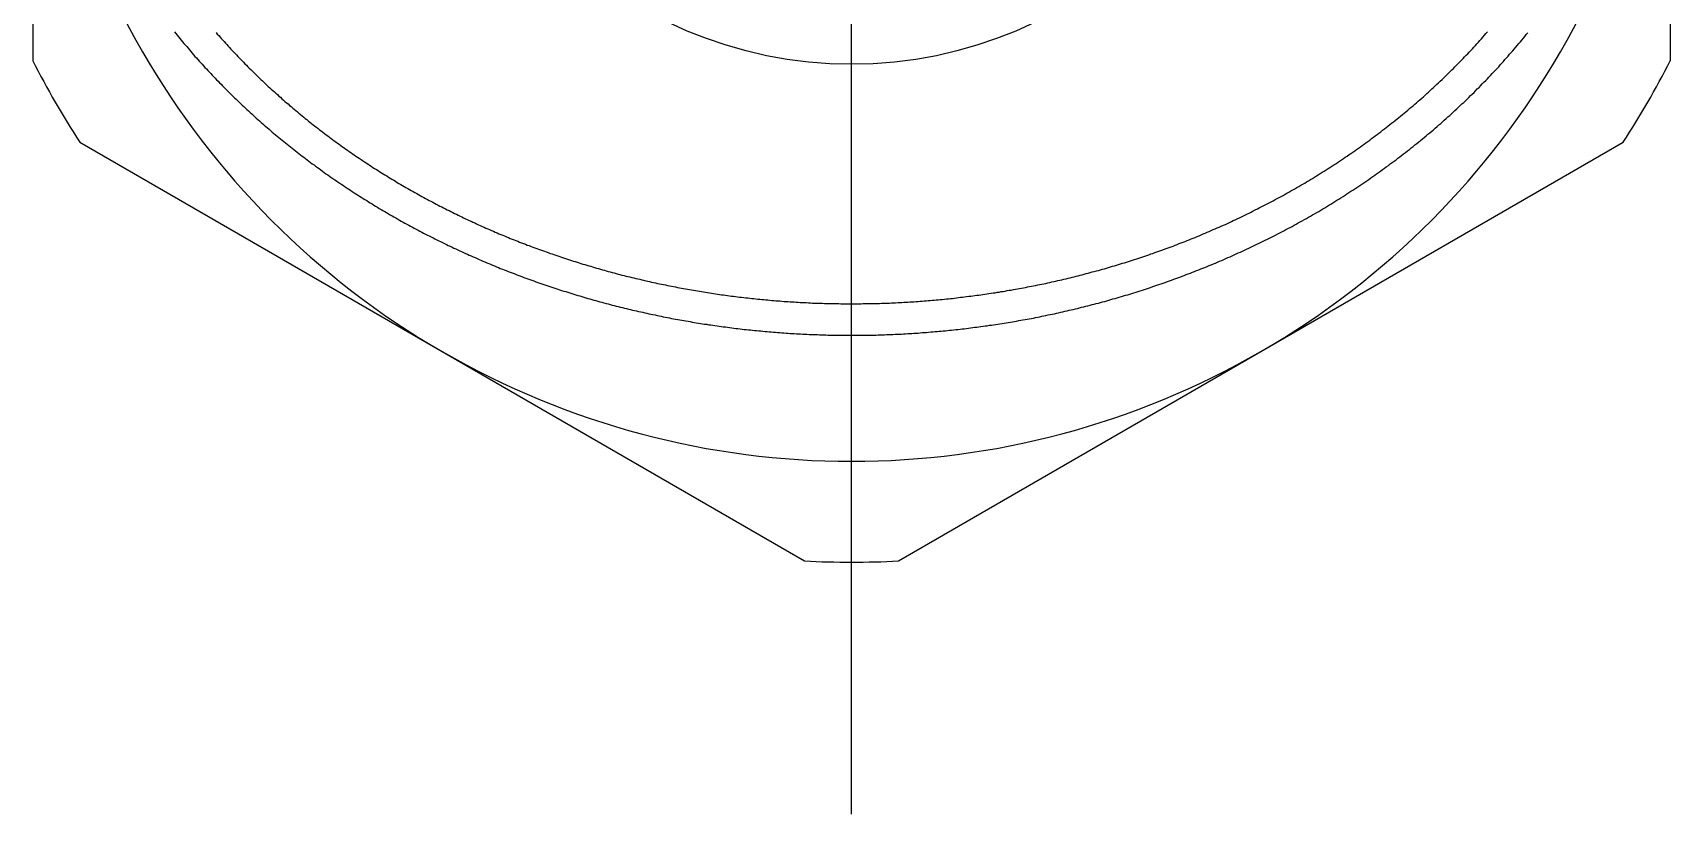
# Model space of a CAD drawing. Extents: x -66.3 to 8.5, y -33.9 to 9.3.
# Drawn here: x -6.5 to 6.5, y -9.3 to -3.1 of the extents above; entities that cross this region are included whole.
import ezdxf

# ---------------------------------------------------------------- set-up
doc = ezdxf.new("R2010")
doc.units = 0
doc.linetypes.add('CENTER', pattern=[50.8, 31.75, -6.35, 6.35, -6.35])
doc.layers.get('0').update_dxf_attribs({"linetype": 'CONTINUOUS'})
doc.layers.add('CENTER', color=1, linetype='CENTER')

msp = doc.modelspace()

# ---------------------------------------------------------------- linework, layer by layer
at = {"color": 7, "linetype": 'CONTINUOUS'}
for p, q in [((-6.5, 0), (-6.5, -3.323)), ((6.5, 0), (6.5, -3.323)), ((-6.127, -3.968), (-3.25, -5.629)), ((3.25, -5.629), (6.127, -3.968)), ((-3.25, -5.629), (-0.373, -7.29)), ((0.373, -7.29), (3.25, -5.629))]:
    msp.add_line(p, q, dxfattribs=at)
at = {"color": 7}
for points in [[(-5.375, -3.093, 0), (-5.364, -3.106, 0), (-5.353, -3.119, 0), (-5.343, -3.133, 0), (-5.332, -3.146, 0), (-5.321, -3.159, 0), (-5.31, -3.172, 0), (-5.3, -3.185, 0), (-5.289, -3.197, 0), (-5.278, -3.21, 0), (-5.267, -3.223, 0), (-5.256, -3.236, 0), (-5.245, -3.249, 0), (-5.234, -3.262, 0), (-5.223, -3.274, 0), (-5.212, -3.287, 0), (-5.2, -3.3, 0), (-5.189, -3.312, 0), (-5.178, -3.325, 0), (-5.167, -3.337, 0), (-5.155, -3.35, 0), (-5.144, -3.362, 0), (-5.133, -3.375, 0), (-5.121, -3.387, 0), (-5.11, -3.4, 0), (-5.098, -3.412, 0), (-5.087, -3.424, 0), (-5.075, -3.436, 0), (-5.063, -3.449, 0), (-5.052, -3.461, 0), (-5.04, -3.473, 0), (-5.028, -3.485, 0), (-5.017, -3.497, 0), (-5.005, -3.509, 0), (-4.993, -3.521, 0), (-4.981, -3.533, 0), (-4.969, -3.545, 0), (-4.957, -3.557, 0), (-4.946, -3.569, 0), (-4.934, -3.581, 0), (-4.922, -3.593, 0), (-4.909, -3.605, 0), (-4.897, -3.616, 0), (-4.885, -3.628, 0), (-4.873, -3.64, 0), (-4.861, -3.651, 0), (-4.849, -3.663, 0), (-4.837, -3.675, 0), (-4.824, -3.686, 0), (-4.812, -3.698, 0), (-4.8, -3.709, 0), (-4.787, -3.72, 0), (-4.775, -3.732, 0), (-4.762, -3.743, 0), (-4.75, -3.755, 0), (-4.737, -3.766, 0), (-4.725, -3.777, 0), (-4.712, -3.788, 0), (-4.7, -3.799, 0), (-4.687, -3.811, 0), (-4.674, -3.822, 0), (-4.662, -3.833, 0), (-4.649, -3.844, 0), (-4.636, -3.855, 0), (-4.623, -3.866, 0), (-4.611, -3.877, 0), (-4.598, -3.888, 0), (-4.585, -3.899, 0), (-4.572, -3.909, 0), (-4.559, -3.92, 0), (-4.546, -3.931, 0), (-4.533, -3.942, 0), (-4.52, -3.952, 0), (-4.507, -3.963, 0), (-4.494, -3.974, 0), (-4.481, -3.984, 0), (-4.468, -3.995, 0), (-4.455, -4.005, 0), (-4.441, -4.016, 0), (-4.428, -4.026, 0), (-4.415, -4.037, 0), (-4.402, -4.047, 0), (-4.388, -4.057, 0), (-4.375, -4.068, 0), (-4.362, -4.078, 0), (-4.348, -4.088, 0), (-4.335, -4.098, 0), (-4.322, -4.108, 0), (-4.308, -4.119, 0), (-4.295, -4.129, 0), (-4.281, -4.139, 0), (-4.267, -4.149, 0), (-4.254, -4.159, 0), (-4.24, -4.169, 0), (-4.227, -4.178, 0), (-4.213, -4.188, 0), (-4.199, -4.198, 0), (-4.186, -4.208, 0), (-4.172, -4.218, 0), (-4.158, -4.227, 0), (-4.144, -4.237, 0), (-4.131, -4.247, 0), (-4.117, -4.256, 0), (-4.103, -4.266, 0), (-4.089, -4.275, 0), (-4.075, -4.285, 0), (-4.061, -4.294, 0), (-4.047, -4.304, 0), (-4.033, -4.313, 0), (-4.019, -4.322, 0), (-4.005, -4.332, 0), (-3.991, -4.341, 0), (-3.977, -4.35, 0), (-3.963, -4.359, 0), (-3.949, -4.369, 0), (-3.935, -4.378, 0), (-3.921, -4.387, 0), (-3.906, -4.396, 0), (-3.892, -4.405, 0), (-3.878, -4.414, 0), (-3.864, -4.423, 0), (-3.849, -4.432, 0), (-3.835, -4.441, 0), (-3.821, -4.449, 0), (-3.806, -4.458, 0), (-3.792, -4.467, 0), (-3.778, -4.476, 0), (-3.763, -4.484, 0), (-3.749, -4.493, 0), (-3.734, -4.502, 0), (-3.72, -4.51, 0), (-3.705, -4.519, 0), (-3.691, -4.527, 0), (-3.676, -4.536, 0), (-3.662, -4.544, 0), (-3.647, -4.553, 0), (-3.633, -4.561, 0), (-3.618, -4.569, 0), (-3.603, -4.577, 0), (-3.589, -4.586, 0), (-3.574, -4.594, 0), (-3.559, -4.602, 0), (-3.545, -4.61, 0), (-3.53, -4.618, 0), (-3.515, -4.626, 0), (-3.5, -4.634, 0), (-3.486, -4.642, 0), (-3.471, -4.65, 0), (-3.456, -4.658, 0), (-3.441, -4.666, 0), (-3.426, -4.674, 0), (-3.411, -4.682, 0), (-3.397, -4.689, 0), (-3.382, -4.697, 0), (-3.367, -4.705, 0), (-3.352, -4.712, 0), (-3.337, -4.72, 0), (-3.322, -4.728, 0), (-3.307, -4.735, 0), (-3.292, -4.743, 0), (-3.277, -4.75, 0), (-3.262, -4.757, 0), (-3.247, -4.765, 0), (-3.232, -4.772, 0), (-3.216, -4.779, 0), (-3.201, -4.787, 0), (-3.186, -4.794, 0), (-3.171, -4.801, 0), (-3.156, -4.808, 0), (-3.141, -4.815, 0), (-3.126, -4.822, 0), (-3.11, -4.829, 0), (-3.095, -4.836, 0), (-3.08, -4.843, 0), (-3.065, -4.85, 0), (-3.049, -4.857, 0), (-3.034, -4.864, 0), (-3.019, -4.871, 0), (-3.003, -4.878, 0), (-2.988, -4.884, 0), (-2.973, -4.891, 0), (-2.957, -4.898, 0), (-2.942, -4.904, 0), (-2.927, -4.911, 0), (-2.911, -4.917, 0), (-2.896, -4.924, 0), (-2.88, -4.93, 0), (-2.865, -4.937, 0), (-2.85, -4.943, 0), (-2.834, -4.95, 0), (-2.819, -4.956, 0), (-2.803, -4.962, 0), (-2.788, -4.969, 0), (-2.772, -4.975, 0), (-2.757, -4.981, 0), (-2.741, -4.987, 0), (-2.725, -4.993, 0), (-2.71, -4.999, 0), (-2.694, -5.005, 0), (-2.679, -5.011, 0), (-2.663, -5.017, 0), (-2.648, -5.023, 0), (-2.632, -5.029, 0), (-2.616, -5.035, 0), (-2.601, -5.041, 0), (-2.585, -5.046, 0), (-2.569, -5.052, 0), (-2.554, -5.058, 0), (-2.538, -5.064, 0), (-2.522, -5.069, 0), (-2.506, -5.075, 0), (-2.491, -5.08, 0), (-2.475, -5.086, 0), (-2.459, -5.091, 0), (-2.443, -5.097, 0), (-2.427, -5.102, 0), (-2.412, -5.107, 0), (-2.396, -5.113, 0), (-2.38, -5.118, 0), (-2.364, -5.123, 0), (-2.348, -5.129, 0), (-2.332, -5.134, 0), (-2.317, -5.139, 0), (-2.301, -5.144, 0), (-2.285, -5.149, 0), (-2.269, -5.154, 0), (-2.253, -5.159, 0), (-2.237, -5.164, 0), (-2.221, -5.169, 0), (-2.205, -5.174, 0), (-2.189, -5.179, 0), (-2.173, -5.184, 0), (-2.157, -5.188, 0), (-2.141, -5.193, 0), (-2.125, -5.198, 0), (-2.109, -5.202, 0), (-2.093, -5.207, 0), (-2.077, -5.212, 0), (-2.061, -5.216, 0), (-2.045, -5.221, 0), (-2.029, -5.225, 0), (-2.013, -5.23, 0), (-1.997, -5.234, 0), (-1.981, -5.238, 0), (-1.965, -5.243, 0), (-1.949, -5.247, 0), (-1.932, -5.251, 0), (-1.916, -5.256, 0), (-1.9, -5.26, 0), (-1.884, -5.264, 0), (-1.868, -5.268, 0), (-1.852, -5.272, 0), (-1.836, -5.276, 0), (-1.819, -5.28, 0), (-1.803, -5.284, 0), (-1.787, -5.288, 0), (-1.771, -5.292, 0), (-1.755, -5.296, 0), (-1.738, -5.3, 0), (-1.722, -5.303, 0), (-1.706, -5.307, 0), (-1.69, -5.311, 0), (-1.673, -5.315, 0), (-1.657, -5.318, 0), (-1.641, -5.322, 0), (-1.625, -5.325, 0), (-1.608, -5.329, 0), (-1.592, -5.332, 0), (-1.576, -5.336, 0), (-1.559, -5.339, 0), (-1.543, -5.343, 0), (-1.527, -5.346, 0), (-1.51, -5.349, 0), (-1.494, -5.353, 0), (-1.478, -5.356, 0), (-1.461, -5.359, 0), (-1.445, -5.362, 0), (-1.429, -5.366, 0), (-1.412, -5.369, 0), (-1.396, -5.372, 0), (-1.38, -5.375, 0), (-1.363, -5.378, 0), (-1.347, -5.381, 0), (-1.33, -5.384, 0), (-1.314, -5.386, 0), (-1.297, -5.389, 0), (-1.281, -5.392, 0), (-1.265, -5.395, 0), (-1.248, -5.398, 0), (-1.232, -5.4, 0), (-1.215, -5.403, 0), (-1.199, -5.406, 0), (-1.182, -5.408, 0), (-1.166, -5.411, 0), (-1.149, -5.413, 0), (-1.133, -5.416, 0), (-1.117, -5.418, 0), (-1.1, -5.421, 0), (-1.084, -5.423, 0), (-1.067, -5.425, 0), (-1.051, -5.428, 0), (-1.034, -5.43, 0), (-1.018, -5.432, 0), (-1.001, -5.434, 0), (-0.984, -5.437, 0), (-0.968, -5.439, 0), (-0.951, -5.441, 0), (-0.935, -5.443, 0), (-0.918, -5.445, 0), (-0.902, -5.447, 0), (-0.885, -5.449, 0), (-0.869, -5.451, 0), (-0.852, -5.453, 0), (-0.836, -5.454, 0), (-0.819, -5.456, 0), (-0.802, -5.458, 0), (-0.786, -5.46, 0), (-0.769, -5.461, 0), (-0.753, -5.463, 0), (-0.736, -5.465, 0), (-0.72, -5.466, 0), (-0.703, -5.468, 0), (-0.686, -5.469, 0), (-0.67, -5.471, 0), (-0.653, -5.472, 0), (-0.637, -5.474, 0), (-0.62, -5.475, 0), (-0.603, -5.476, 0), (-0.587, -5.478, 0), (-0.57, -5.479, 0), (-0.554, -5.48, 0), (-0.537, -5.481, 0), (-0.52, -5.482, 0), (-0.504, -5.483, 0), (-0.487, -5.485, 0), (-0.47, -5.486, 0), (-0.454, -5.487, 0), (-0.437, -5.488, 0), (-0.421, -5.488, 0), (-0.404, -5.489, 0), (-0.387, -5.49, 0), (-0.371, -5.491, 0), (-0.354, -5.492, 0), (-0.337, -5.493, 0), (-0.321, -5.493, 0), (-0.304, -5.494, 0), (-0.287, -5.495, 0), (-0.271, -5.495, 0), (-0.254, -5.496, 0), (-0.237, -5.496, 0), (-0.221, -5.497, 0), (-0.204, -5.497, 0), (-0.188, -5.498, 0), (-0.171, -5.498, 0), (-0.154, -5.498, 0), (-0.138, -5.499, 0), (-0.121, -5.499, 0), (-0.104, -5.499, 0), (-0.088, -5.5, 0), (-0.071, -5.5, 0), (-0.054, -5.5, 0), (-0.038, -5.5, 0), (-0.021, -5.5, 0), (-0.004, -5.5, 0), (0.012, -5.5, 0), (0.029, -5.5, 0), (0.046, -5.5, 0), (0.062, -5.5, 0), (0.079, -5.5, 0), (0.096, -5.499, 0), (0.112, -5.499, 0), (0.129, -5.499, 0), (0.146, -5.499, 0), (0.162, -5.498, 0), (0.179, -5.498, 0), (0.196, -5.498, 0), (0.212, -5.497, 0), (0.229, -5.497, 0), (0.246, -5.496, 0), (0.262, -5.496, 0), (0.279, -5.495, 0), (0.296, -5.494, 0), (0.312, -5.494, 0), (0.329, -5.493, 0), (0.346, -5.492, 0), (0.362, -5.492, 0), (0.379, -5.491, 0), (0.396, -5.49, 0), (0.412, -5.489, 0), (0.429, -5.488, 0), (0.446, -5.487, 0), (0.462, -5.486, 0), (0.479, -5.485, 0), (0.496, -5.484, 0), (0.512, -5.483, 0), (0.529, -5.482, 0), (0.545, -5.481, 0), (0.562, -5.479, 0), (0.579, -5.478, 0), (0.595, -5.477, 0), (0.612, -5.476, 0), (0.629, -5.474, 0), (0.645, -5.473, 0), (0.662, -5.471, 0), (0.679, -5.47, 0), (0.695, -5.468, 0), (0.712, -5.467, 0), (0.729, -5.465, 0), (0.745, -5.464, 0), (0.762, -5.462, 0), (0.779, -5.46, 0), (0.795, -5.459, 0), (0.812, -5.457, 0), (0.829, -5.455, 0), (0.845, -5.453, 0), (0.862, -5.451, 0), (0.879, -5.45, 0), (0.895, -5.448, 0), (0.912, -5.446, 0), (0.929, -5.444, 0), (0.945, -5.442, 0), (0.962, -5.439, 0), (0.979, -5.437, 0), (0.995, -5.435, 0), (1.012, -5.433, 0), (1.028, -5.431, 0), (1.045, -5.428, 0), (1.062, -5.426, 0), (1.078, -5.424, 0), (1.095, -5.421, 0), (1.112, -5.419, 0), (1.128, -5.417, 0), (1.145, -5.414, 0), (1.162, -5.411, 0), (1.178, -5.409, 0), (1.195, -5.406, 0), (1.212, -5.404, 0), (1.228, -5.401, 0), (1.245, -5.398, 0), (1.262, -5.395, 0), (1.278, -5.393, 0), (1.295, -5.39, 0), (1.311, -5.387, 0), (1.328, -5.384, 0), (1.345, -5.381, 0), (1.361, -5.378, 0), (1.378, -5.375, 0), (1.395, -5.372, 0), (1.411, -5.369, 0), (1.428, -5.366, 0), (1.445, -5.363, 0), (1.461, -5.359, 0), (1.478, -5.356, 0), (1.494, -5.353, 0), (1.511, -5.349, 0), (1.528, -5.346, 0), (1.544, -5.343, 0), (1.561, -5.339, 0), (1.578, -5.336, 0), (1.594, -5.332, 0), (1.611, -5.329, 0), (1.627, -5.325, 0), (1.644, -5.321, 0), (1.661, -5.318, 0), (1.677, -5.314, 0), (1.694, -5.31, 0), (1.711, -5.306, 0), (1.727, -5.302, 0), (1.744, -5.299, 0), (1.761, -5.295, 0), (1.777, -5.291, 0), (1.794, -5.287, 0), (1.81, -5.283, 0), (1.827, -5.278, 0), (1.844, -5.274, 0), (1.86, -5.27, 0), (1.877, -5.266, 0), (1.894, -5.262, 0), (1.91, -5.257, 0), (1.927, -5.253, 0), (1.943, -5.249, 0), (1.96, -5.244, 0), (1.977, -5.24, 0), (1.993, -5.235, 0), (2.01, -5.231, 0), (2.026, -5.226, 0), (2.043, -5.221, 0), (2.06, -5.217, 0), (2.076, -5.212, 0), (2.093, -5.207, 0), (2.109, -5.202, 0), (2.126, -5.198, 0), (2.143, -5.193, 0), (2.159, -5.188, 0), (2.176, -5.183, 0), (2.193, -5.178, 0), (2.209, -5.173, 0), (2.226, -5.168, 0), (2.242, -5.162, 0), (2.259, -5.157, 0), (2.276, -5.152, 0), (2.292, -5.147, 0), (2.309, -5.141, 0), (2.325, -5.136, 0), (2.342, -5.131, 0), (2.359, -5.125, 0), (2.375, -5.12, 0), (2.392, -5.114, 0), (2.408, -5.109, 0), (2.425, -5.103, 0), (2.441, -5.097, 0), (2.458, -5.092, 0), (2.475, -5.086, 0), (2.491, -5.08, 0), (2.508, -5.074, 0), (2.524, -5.068, 0), (2.541, -5.062, 0), (2.558, -5.056, 0), (2.574, -5.05, 0), (2.591, -5.044, 0), (2.607, -5.038, 0), (2.624, -5.032, 0), (2.641, -5.026, 0), (2.657, -5.019, 0), (2.674, -5.013, 0), (2.69, -5.007, 0), (2.707, -5, 0), (2.724, -4.994, 0), (2.74, -4.987, 0), (2.757, -4.981, 0), (2.773, -4.974, 0), (2.79, -4.968, 0), (2.806, -4.961, 0), (2.823, -4.954, 0), (2.84, -4.947, 0), (2.856, -4.941, 0), (2.873, -4.934, 0), (2.889, -4.927, 0), (2.906, -4.92, 0), (2.922, -4.913, 0), (2.939, -4.906, 0), (2.955, -4.899, 0), (2.972, -4.891, 0), (2.989, -4.884, 0), (3.005, -4.877, 0), (3.022, -4.87, 0), (3.038, -4.862, 0), (3.055, -4.855, 0), (3.071, -4.847, 0), (3.088, -4.84, 0), (3.104, -4.832, 0), (3.121, -4.825, 0), (3.137, -4.817, 0), (3.154, -4.809, 0), (3.17, -4.802, 0), (3.187, -4.794, 0), (3.203, -4.786, 0), (3.219, -4.778, 0), (3.236, -4.77, 0), (3.252, -4.762, 0), (3.269, -4.754, 0), (3.285, -4.746, 0), (3.302, -4.738, 0), (3.318, -4.729, 0), (3.334, -4.721, 0), (3.351, -4.713, 0), (3.367, -4.705, 0), (3.384, -4.696, 0), (3.4, -4.688, 0), (3.416, -4.679, 0), (3.433, -4.671, 0), (3.449, -4.662, 0), (3.465, -4.653, 0), (3.482, -4.644, 0), (3.498, -4.636, 0), (3.514, -4.627, 0), (3.531, -4.618, 0), (3.547, -4.609, 0), (3.563, -4.6, 0), (3.579, -4.591, 0), (3.596, -4.582, 0), (3.612, -4.573, 0), (3.628, -4.564, 0), (3.644, -4.554, 0), (3.66, -4.545, 0), (3.677, -4.536, 0), (3.693, -4.526, 0), (3.709, -4.517, 0), (3.725, -4.507, 0), (3.741, -4.498, 0), (3.757, -4.488, 0), (3.773, -4.478, 0), (3.79, -4.469, 0), (3.806, -4.459, 0), (3.822, -4.449, 0), (3.838, -4.439, 0), (3.854, -4.429, 0), (3.87, -4.419, 0), (3.886, -4.409, 0), (3.902, -4.399, 0), (3.918, -4.389, 0), (3.933, -4.379, 0), (3.949, -4.368, 0), (3.965, -4.358, 0), (3.981, -4.348, 0), (3.997, -4.337, 0), (4.013, -4.327, 0), (4.028, -4.316, 0), (4.044, -4.306, 0), (4.06, -4.295, 0), (4.076, -4.284, 0), (4.091, -4.274, 0), (4.107, -4.263, 0), (4.123, -4.252, 0), (4.138, -4.241, 0), (4.154, -4.23, 0), (4.169, -4.219, 0), (4.185, -4.208, 0), (4.2, -4.197, 0), (4.216, -4.186, 0), (4.231, -4.175, 0), (4.246, -4.164, 0), (4.262, -4.153, 0), (4.277, -4.141, 0), (4.292, -4.13, 0), (4.308, -4.119, 0), (4.323, -4.107, 0), (4.338, -4.096, 0), (4.353, -4.084, 0), (4.368, -4.072, 0), (4.383, -4.061, 0), (4.399, -4.049, 0), (4.414, -4.037, 0), (4.429, -4.026, 0), (4.444, -4.014, 0), (4.458, -4.002, 0), (4.473, -3.99, 0), (4.488, -3.978, 0), (4.503, -3.966, 0), (4.518, -3.954, 0), (4.532, -3.942, 0), (4.547, -3.93, 0), (4.562, -3.918, 0), (4.576, -3.905, 0), (4.591, -3.893, 0), (4.606, -3.881, 0), (4.62, -3.869, 0), (4.635, -3.856, 0), (4.649, -3.844, 0), (4.663, -3.831, 0), (4.678, -3.819, 0), (4.692, -3.806, 0), (4.706, -3.794, 0), (4.72, -3.781, 0), (4.735, -3.768, 0), (4.749, -3.756, 0), (4.763, -3.743, 0), (4.777, -3.73, 0), (4.791, -3.717, 0), (4.805, -3.704, 0), (4.819, -3.691, 0), (4.833, -3.678, 0), (4.846, -3.665, 0), (4.86, -3.652, 0), (4.874, -3.639, 0), (4.887, -3.626, 0), (4.901, -3.613, 0), (4.915, -3.599, 0), (4.928, -3.586, 0), (4.942, -3.573, 0), (4.955, -3.56, 0), (4.968, -3.546, 0), (4.982, -3.533, 0), (4.995, -3.519, 0), (5.008, -3.506, 0), (5.021, -3.492, 0), (5.035, -3.479, 0), (5.048, -3.465, 0), (5.061, -3.452, 0), (5.074, -3.438, 0), (5.087, -3.424, 0), (5.099, -3.41, 0), (5.112, -3.397, 0), (5.125, -3.383, 0), (5.138, -3.369, 0), (5.15, -3.355, 0), (5.163, -3.341, 0), (5.175, -3.327, 0), (5.188, -3.313, 0), (5.2, -3.299, 0), (5.213, -3.285, 0), (5.225, -3.271, 0), (5.237, -3.257, 0), (5.25, -3.243, 0), (5.262, -3.229, 0), (5.274, -3.215, 0), (5.286, -3.2, 0), (5.298, -3.186, 0), (5.31, -3.172, 0), (5.322, -3.158, 0), (5.334, -3.143, 0), (5.346, -3.129, 0), (5.357, -3.114, 0), (5.369, -3.1, 0)], [(-5.045, -3.097, 0), (-5.035, -3.11, 0), (-5.024, -3.122, 0), (-5.013, -3.134, 0), (-5.003, -3.146, 0), (-4.992, -3.158, 0), (-4.981, -3.17, 0), (-4.97, -3.182, 0), (-4.959, -3.194, 0), (-4.948, -3.206, 0), (-4.937, -3.218, 0), (-4.927, -3.229, 0), (-4.916, -3.241, 0), (-4.904, -3.253, 0), (-4.893, -3.265, 0), (-4.882, -3.276, 0), (-4.871, -3.288, 0), (-4.86, -3.3, 0), (-4.849, -3.311, 0), (-4.838, -3.323, 0), (-4.826, -3.334, 0), (-4.815, -3.346, 0), (-4.804, -3.357, 0), (-4.792, -3.369, 0), (-4.781, -3.38, 0), (-4.769, -3.392, 0), (-4.758, -3.403, 0), (-4.746, -3.414, 0), (-4.735, -3.426, 0), (-4.723, -3.437, 0), (-4.712, -3.448, 0), (-4.7, -3.459, 0), (-4.688, -3.47, 0), (-4.677, -3.481, 0), (-4.665, -3.493, 0), (-4.653, -3.504, 0), (-4.641, -3.515, 0), (-4.63, -3.526, 0), (-4.618, -3.537, 0), (-4.606, -3.548, 0), (-4.594, -3.558, 0), (-4.582, -3.569, 0), (-4.57, -3.58, 0), (-4.558, -3.591, 0), (-4.546, -3.602, 0), (-4.534, -3.612, 0), (-4.522, -3.623, 0), (-4.51, -3.634, 0), (-4.498, -3.644, 0), (-4.485, -3.655, 0), (-4.473, -3.665, 0), (-4.461, -3.676, 0), (-4.449, -3.686, 0), (-4.436, -3.697, 0), (-4.424, -3.707, 0), (-4.412, -3.718, 0), (-4.399, -3.728, 0), (-4.387, -3.738, 0), (-4.374, -3.749, 0), (-4.362, -3.759, 0), (-4.349, -3.769, 0), (-4.337, -3.779, 0), (-4.324, -3.789, 0), (-4.312, -3.8, 0), (-4.299, -3.81, 0), (-4.286, -3.82, 0), (-4.274, -3.83, 0), (-4.261, -3.84, 0), (-4.248, -3.85, 0), (-4.235, -3.86, 0), (-4.223, -3.869, 0), (-4.21, -3.879, 0), (-4.197, -3.889, 0), (-4.184, -3.899, 0), (-4.171, -3.909, 0), (-4.158, -3.918, 0), (-4.145, -3.928, 0), (-4.132, -3.938, 0), (-4.119, -3.947, 0), (-4.106, -3.957, 0), (-4.093, -3.966, 0), (-4.08, -3.976, 0), (-4.067, -3.985, 0), (-4.054, -3.995, 0), (-4.041, -4.004, 0), (-4.027, -4.014, 0), (-4.014, -4.023, 0), (-4.001, -4.032, 0), (-3.988, -4.042, 0), (-3.974, -4.051, 0), (-3.961, -4.06, 0), (-3.948, -4.069, 0), (-3.934, -4.078, 0), (-3.921, -4.087, 0), (-3.908, -4.096, 0), (-3.894, -4.105, 0), (-3.881, -4.114, 0), (-3.867, -4.123, 0), (-3.854, -4.132, 0), (-3.84, -4.141, 0), (-3.827, -4.15, 0), (-3.813, -4.159, 0), (-3.799, -4.168, 0), (-3.786, -4.176, 0), (-3.772, -4.185, 0), (-3.758, -4.194, 0), (-3.745, -4.202, 0), (-3.731, -4.211, 0), (-3.717, -4.219, 0), (-3.704, -4.228, 0), (-3.69, -4.236, 0), (-3.676, -4.245, 0), (-3.662, -4.253, 0), (-3.648, -4.262, 0), (-3.634, -4.27, 0), (-3.621, -4.278, 0), (-3.607, -4.287, 0), (-3.593, -4.295, 0), (-3.579, -4.303, 0), (-3.565, -4.311, 0), (-3.551, -4.319, 0), (-3.537, -4.328, 0), (-3.523, -4.336, 0), (-3.509, -4.344, 0), (-3.495, -4.352, 0), (-3.481, -4.36, 0), (-3.467, -4.368, 0), (-3.452, -4.375, 0), (-3.438, -4.383, 0), (-3.424, -4.391, 0), (-3.41, -4.399, 0), (-3.396, -4.407, 0), (-3.381, -4.414, 0), (-3.367, -4.422, 0), (-3.353, -4.43, 0), (-3.339, -4.437, 0), (-3.324, -4.445, 0), (-3.31, -4.452, 0), (-3.296, -4.46, 0), (-3.281, -4.467, 0), (-3.267, -4.475, 0), (-3.253, -4.482, 0), (-3.238, -4.49, 0), (-3.224, -4.497, 0), (-3.209, -4.504, 0), (-3.195, -4.511, 0), (-3.181, -4.519, 0), (-3.166, -4.526, 0), (-3.152, -4.533, 0), (-3.137, -4.54, 0), (-3.122, -4.547, 0), (-3.108, -4.554, 0), (-3.093, -4.561, 0), (-3.079, -4.568, 0), (-3.064, -4.575, 0), (-3.05, -4.582, 0), (-3.035, -4.589, 0), (-3.02, -4.596, 0), (-3.006, -4.602, 0), (-2.991, -4.609, 0), (-2.976, -4.616, 0), (-2.962, -4.623, 0), (-2.947, -4.629, 0), (-2.932, -4.636, 0), (-2.917, -4.642, 0), (-2.903, -4.649, 0), (-2.888, -4.655, 0), (-2.873, -4.662, 0), (-2.858, -4.668, 0), (-2.843, -4.675, 0), (-2.829, -4.681, 0), (-2.814, -4.687, 0), (-2.799, -4.694, 0), (-2.784, -4.7, 0), (-2.769, -4.706, 0), (-2.754, -4.712, 0), (-2.739, -4.718, 0), (-2.724, -4.724, 0), (-2.709, -4.731, 0), (-2.694, -4.737, 0), (-2.679, -4.743, 0), (-2.665, -4.749, 0), (-2.65, -4.754, 0), (-2.635, -4.76, 0), (-2.619, -4.766, 0), (-2.604, -4.772, 0), (-2.589, -4.778, 0), (-2.574, -4.784, 0), (-2.559, -4.789, 0), (-2.544, -4.795, 0), (-2.529, -4.801, 0), (-2.514, -4.806, 0), (-2.499, -4.812, 0), (-2.484, -4.817, 0), (-2.469, -4.823, 0), (-2.453, -4.828, 0), (-2.438, -4.834, 0), (-2.423, -4.839, 0), (-2.408, -4.844, 0), (-2.393, -4.85, 0), (-2.377, -4.855, 0), (-2.362, -4.86, 0), (-2.347, -4.865, 0), (-2.332, -4.871, 0), (-2.316, -4.876, 0), (-2.301, -4.881, 0), (-2.286, -4.886, 0), (-2.27, -4.891, 0), (-2.255, -4.896, 0), (-2.24, -4.901, 0), (-2.224, -4.906, 0), (-2.209, -4.911, 0), (-2.194, -4.916, 0), (-2.178, -4.92, 0), (-2.163, -4.925, 0), (-2.148, -4.93, 0), (-2.132, -4.935, 0), (-2.117, -4.939, 0), (-2.101, -4.944, 0), (-2.086, -4.949, 0), (-2.07, -4.953, 0), (-2.055, -4.958, 0), (-2.04, -4.962, 0), (-2.024, -4.967, 0), (-2.009, -4.971, 0), (-1.993, -4.976, 0), (-1.978, -4.98, 0), (-1.962, -4.984, 0), (-1.947, -4.989, 0), (-1.931, -4.993, 0), (-1.915, -4.997, 0), (-1.9, -5.001, 0), (-1.884, -5.005, 0), (-1.869, -5.01, 0), (-1.853, -5.014, 0), (-1.838, -5.018, 0), (-1.822, -5.022, 0), (-1.806, -5.026, 0), (-1.791, -5.03, 0), (-1.775, -5.034, 0), (-1.759, -5.037, 0), (-1.744, -5.041, 0), (-1.728, -5.045, 0), (-1.713, -5.049, 0), (-1.697, -5.053, 0), (-1.681, -5.056, 0), (-1.665, -5.06, 0), (-1.65, -5.064, 0), (-1.634, -5.067, 0), (-1.618, -5.071, 0), (-1.603, -5.074, 0), (-1.587, -5.078, 0), (-1.571, -5.081, 0), (-1.555, -5.085, 0), (-1.54, -5.088, 0), (-1.524, -5.091, 0), (-1.508, -5.095, 0), (-1.492, -5.098, 0), (-1.477, -5.101, 0), (-1.461, -5.104, 0), (-1.445, -5.108, 0), (-1.429, -5.111, 0), (-1.413, -5.114, 0), (-1.398, -5.117, 0), (-1.382, -5.12, 0), (-1.366, -5.123, 0), (-1.35, -5.126, 0), (-1.334, -5.129, 0), (-1.318, -5.132, 0), (-1.303, -5.135, 0), (-1.287, -5.137, 0), (-1.271, -5.14, 0), (-1.255, -5.143, 0), (-1.239, -5.146, 0), (-1.223, -5.148, 0), (-1.207, -5.151, 0), (-1.191, -5.154, 0), (-1.176, -5.156, 0), (-1.16, -5.159, 0), (-1.144, -5.161, 0), (-1.128, -5.164, 0), (-1.112, -5.166, 0), (-1.096, -5.169, 0), (-1.08, -5.171, 0), (-1.064, -5.173, 0), (-1.048, -5.176, 0), (-1.032, -5.178, 0), (-1.016, -5.18, 0), (-1, -5.182, 0), (-0.984, -5.184, 0), (-0.968, -5.187, 0), (-0.952, -5.189, 0), (-0.936, -5.191, 0), (-0.92, -5.193, 0), (-0.904, -5.195, 0), (-0.888, -5.197, 0), (-0.872, -5.199, 0), (-0.856, -5.2, 0), (-0.84, -5.202, 0), (-0.824, -5.204, 0), (-0.808, -5.206, 0), (-0.792, -5.208, 0), (-0.776, -5.209, 0), (-0.76, -5.211, 0), (-0.744, -5.213, 0), (-0.728, -5.214, 0), (-0.712, -5.216, 0), (-0.696, -5.217, 0), (-0.68, -5.219, 0), (-0.664, -5.22, 0), (-0.648, -5.222, 0), (-0.632, -5.223, 0), (-0.616, -5.224, 0), (-0.6, -5.226, 0), (-0.584, -5.227, 0), (-0.568, -5.228, 0), (-0.552, -5.229, 0), (-0.535, -5.231, 0), (-0.519, -5.232, 0), (-0.503, -5.233, 0), (-0.487, -5.234, 0), (-0.471, -5.235, 0), (-0.455, -5.236, 0), (-0.439, -5.237, 0), (-0.423, -5.238, 0), (-0.407, -5.239, 0), (-0.391, -5.24, 0), (-0.375, -5.241, 0), (-0.359, -5.241, 0), (-0.342, -5.242, 0), (-0.326, -5.243, 0), (-0.31, -5.244, 0), (-0.294, -5.244, 0), (-0.278, -5.245, 0), (-0.262, -5.245, 0), (-0.246, -5.246, 0), (-0.23, -5.246, 0), (-0.214, -5.247, 0), (-0.198, -5.247, 0), (-0.181, -5.248, 0), (-0.165, -5.248, 0), (-0.149, -5.249, 0), (-0.133, -5.249, 0), (-0.117, -5.249, 0), (-0.101, -5.249, 0), (-0.085, -5.25, 0), (-0.069, -5.25, 0), (-0.053, -5.25, 0), (-0.036, -5.25, 0), (-0.02, -5.25, 0), (-0.004, -5.25, 0), (0.012, -5.25, 0), (0.028, -5.25, 0), (0.044, -5.25, 0), (0.06, -5.25, 0), (0.076, -5.25, 0), (0.092, -5.249, 0), (0.109, -5.249, 0), (0.125, -5.249, 0), (0.141, -5.249, 0), (0.157, -5.248, 0), (0.173, -5.248, 0), (0.189, -5.248, 0), (0.205, -5.247, 0), (0.221, -5.247, 0), (0.238, -5.246, 0), (0.254, -5.246, 0), (0.27, -5.245, 0), (0.286, -5.245, 0), (0.302, -5.244, 0), (0.318, -5.243, 0), (0.334, -5.243, 0), (0.35, -5.242, 0), (0.367, -5.241, 0), (0.383, -5.24, 0), (0.399, -5.239, 0), (0.415, -5.238, 0), (0.431, -5.238, 0), (0.447, -5.237, 0), (0.463, -5.236, 0), (0.479, -5.235, 0), (0.495, -5.234, 0), (0.512, -5.232, 0), (0.528, -5.231, 0), (0.544, -5.23, 0), (0.56, -5.229, 0), (0.576, -5.228, 0), (0.592, -5.226, 0), (0.608, -5.225, 0), (0.624, -5.224, 0), (0.641, -5.222, 0), (0.657, -5.221, 0), (0.673, -5.219, 0), (0.689, -5.218, 0), (0.705, -5.216, 0), (0.721, -5.215, 0), (0.737, -5.213, 0), (0.753, -5.212, 0), (0.769, -5.21, 0), (0.786, -5.208, 0), (0.802, -5.207, 0), (0.818, -5.205, 0), (0.834, -5.203, 0), (0.85, -5.201, 0), (0.866, -5.199, 0), (0.882, -5.197, 0), (0.898, -5.195, 0), (0.914, -5.193, 0), (0.931, -5.191, 0), (0.947, -5.189, 0), (0.963, -5.187, 0), (0.979, -5.185, 0), (0.995, -5.183, 0), (1.011, -5.181, 0), (1.027, -5.179, 0), (1.043, -5.176, 0), (1.059, -5.174, 0), (1.075, -5.172, 0), (1.091, -5.169, 0), (1.108, -5.167, 0), (1.124, -5.164, 0), (1.14, -5.162, 0), (1.156, -5.159, 0), (1.172, -5.157, 0), (1.188, -5.154, 0), (1.204, -5.152, 0), (1.22, -5.149, 0), (1.236, -5.146, 0), (1.252, -5.143, 0), (1.268, -5.141, 0), (1.285, -5.138, 0), (1.301, -5.135, 0), (1.317, -5.132, 0), (1.333, -5.129, 0), (1.349, -5.126, 0), (1.365, -5.123, 0), (1.381, -5.12, 0), (1.397, -5.117, 0), (1.413, -5.114, 0), (1.429, -5.111, 0), (1.445, -5.108, 0), (1.462, -5.104, 0), (1.478, -5.101, 0), (1.494, -5.098, 0), (1.51, -5.094, 0), (1.526, -5.091, 0), (1.542, -5.088, 0), (1.558, -5.084, 0), (1.574, -5.081, 0), (1.59, -5.077, 0), (1.606, -5.074, 0), (1.622, -5.07, 0), (1.638, -5.066, 0), (1.654, -5.063, 0), (1.67, -5.059, 0), (1.687, -5.055, 0), (1.703, -5.051, 0), (1.719, -5.048, 0), (1.735, -5.044, 0), (1.751, -5.04, 0), (1.767, -5.036, 0), (1.783, -5.032, 0), (1.799, -5.028, 0), (1.815, -5.024, 0), (1.831, -5.02, 0), (1.847, -5.015, 0), (1.863, -5.011, 0), (1.879, -5.007, 0), (1.895, -5.003, 0), (1.911, -4.998, 0), (1.927, -4.994, 0), (1.944, -4.99, 0), (1.96, -4.985, 0), (1.976, -4.981, 0), (1.992, -4.976, 0), (2.008, -4.972, 0), (2.024, -4.967, 0), (2.04, -4.962, 0), (2.056, -4.958, 0), (2.072, -4.953, 0), (2.088, -4.948, 0), (2.104, -4.943, 0), (2.12, -4.938, 0), (2.136, -4.934, 0), (2.152, -4.929, 0), (2.168, -4.924, 0), (2.184, -4.919, 0), (2.2, -4.914, 0), (2.216, -4.909, 0), (2.232, -4.903, 0), (2.248, -4.898, 0), (2.264, -4.893, 0), (2.28, -4.888, 0), (2.296, -4.882, 0), (2.312, -4.877, 0), (2.328, -4.872, 0), (2.344, -4.866, 0), (2.36, -4.861, 0), (2.376, -4.855, 0), (2.392, -4.85, 0), (2.408, -4.844, 0), (2.424, -4.838, 0), (2.44, -4.833, 0), (2.456, -4.827, 0), (2.472, -4.821, 0), (2.489, -4.815, 0), (2.505, -4.81, 0), (2.521, -4.804, 0), (2.537, -4.798, 0), (2.553, -4.792, 0), (2.569, -4.786, 0), (2.585, -4.78, 0), (2.601, -4.773, 0), (2.617, -4.767, 0), (2.633, -4.761, 0), (2.649, -4.755, 0), (2.665, -4.748, 0), (2.681, -4.742, 0), (2.697, -4.736, 0), (2.713, -4.729, 0), (2.729, -4.723, 0), (2.745, -4.716, 0), (2.761, -4.71, 0), (2.776, -4.703, 0), (2.792, -4.696, 0), (2.808, -4.69, 0), (2.824, -4.683, 0), (2.84, -4.676, 0), (2.856, -4.669, 0), (2.872, -4.662, 0), (2.888, -4.655, 0), (2.904, -4.648, 0), (2.92, -4.641, 0), (2.936, -4.634, 0), (2.952, -4.627, 0), (2.968, -4.62, 0), (2.984, -4.612, 0), (3, -4.605, 0), (3.016, -4.598, 0), (3.031, -4.59, 0), (3.047, -4.583, 0), (3.063, -4.576, 0), (3.079, -4.568, 0), (3.095, -4.56, 0), (3.111, -4.553, 0), (3.127, -4.545, 0), (3.143, -4.537, 0), (3.158, -4.53, 0), (3.174, -4.522, 0), (3.19, -4.514, 0), (3.206, -4.506, 0), (3.222, -4.498, 0), (3.237, -4.49, 0), (3.253, -4.482, 0), (3.269, -4.474, 0), (3.285, -4.466, 0), (3.301, -4.458, 0), (3.316, -4.449, 0), (3.332, -4.441, 0), (3.348, -4.433, 0), (3.363, -4.424, 0), (3.379, -4.416, 0), (3.395, -4.407, 0), (3.41, -4.399, 0), (3.426, -4.39, 0), (3.442, -4.381, 0), (3.457, -4.373, 0), (3.473, -4.364, 0), (3.489, -4.355, 0), (3.504, -4.346, 0), (3.52, -4.337, 0), (3.536, -4.328, 0), (3.551, -4.319, 0), (3.567, -4.31, 0), (3.582, -4.301, 0), (3.598, -4.292, 0), (3.613, -4.283, 0), (3.629, -4.274, 0), (3.644, -4.264, 0), (3.66, -4.255, 0), (3.675, -4.245, 0), (3.691, -4.236, 0), (3.706, -4.226, 0), (3.722, -4.217, 0), (3.737, -4.207, 0), (3.752, -4.198, 0), (3.768, -4.188, 0), (3.783, -4.178, 0), (3.798, -4.168, 0), (3.814, -4.158, 0), (3.829, -4.149, 0), (3.844, -4.139, 0), (3.859, -4.129, 0), (3.874, -4.118, 0), (3.89, -4.108, 0), (3.905, -4.098, 0), (3.92, -4.088, 0), (3.935, -4.078, 0), (3.95, -4.067, 0), (3.965, -4.057, 0), (3.98, -4.047, 0), (3.995, -4.036, 0), (4.01, -4.026, 0), (4.025, -4.015, 0), (4.04, -4.005, 0), (4.055, -3.994, 0), (4.069, -3.983, 0), (4.084, -3.973, 0), (4.099, -3.962, 0), (4.114, -3.951, 0), (4.128, -3.94, 0), (4.143, -3.929, 0), (4.158, -3.918, 0), (4.172, -3.907, 0), (4.187, -3.896, 0), (4.202, -3.885, 0), (4.216, -3.874, 0), (4.231, -3.863, 0), (4.245, -3.852, 0), (4.259, -3.841, 0), (4.274, -3.829, 0), (4.288, -3.818, 0), (4.303, -3.807, 0), (4.317, -3.795, 0), (4.331, -3.784, 0), (4.345, -3.772, 0), (4.359, -3.761, 0), (4.374, -3.749, 0), (4.388, -3.737, 0), (4.402, -3.726, 0), (4.416, -3.714, 0), (4.43, -3.702, 0), (4.444, -3.69, 0), (4.458, -3.679, 0), (4.471, -3.667, 0), (4.485, -3.655, 0), (4.499, -3.643, 0), (4.513, -3.631, 0), (4.527, -3.619, 0), (4.54, -3.607, 0), (4.554, -3.595, 0), (4.567, -3.582, 0), (4.581, -3.57, 0), (4.594, -3.558, 0), (4.608, -3.546, 0), (4.621, -3.533, 0), (4.635, -3.521, 0), (4.648, -3.509, 0), (4.661, -3.496, 0), (4.674, -3.484, 0), (4.688, -3.471, 0), (4.701, -3.459, 0), (4.714, -3.446, 0), (4.727, -3.433, 0), (4.74, -3.421, 0), (4.753, -3.408, 0), (4.766, -3.395, 0), (4.779, -3.383, 0), (4.791, -3.37, 0), (4.804, -3.357, 0), (4.817, -3.344, 0), (4.829, -3.331, 0), (4.842, -3.318, 0), (4.855, -3.305, 0), (4.867, -3.292, 0), (4.88, -3.279, 0), (4.892, -3.266, 0), (4.904, -3.253, 0), (4.917, -3.24, 0), (4.929, -3.227, 0), (4.941, -3.213, 0), (4.953, -3.2, 0), (4.965, -3.187, 0), (4.977, -3.174, 0), (4.989, -3.16, 0), (5.001, -3.147, 0), (5.013, -3.134, 0), (5.025, -3.12, 0), (5.037, -3.107, 0), (5.049, -3.093, 0)]]:
    msp.add_polyline3d(points, dxfattribs=at)
at = {"color": 7, "linetype": 'CONTINUOUS'}
msp.add_circle((0, 0), 3.35, dxfattribs=at)
for radius, start, end in [(6.5, 180, 240), (6.5, 300, 0), (7.3, 207.0751, 212.9249), (7.3, 327.0751, 332.9249), (6.5, 240, 300), (7.3, 267.0751, 272.9249)]:
    msp.add_arc((0, 0), radius, start, end, dxfattribs=at)
at = {"layer": 'CENTER', "color": 1, "linetype": 'CENTER'}
msp.add_line((0, -9.3), (0, 9.3), dxfattribs=at)

doc.saveas('drawing.dxf')
